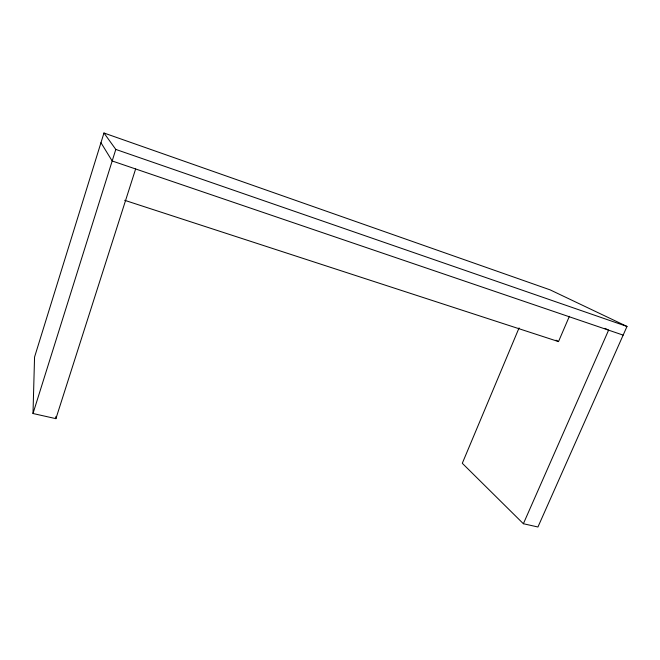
<?xml version="1.0" encoding="UTF-8"?>
<svg xmlns="http://www.w3.org/2000/svg" width="660" height="660" viewBox="0 0 660 660"><rect width="100%" height="100%" fill="white"/><g stroke="black" fill="none" stroke-linecap="round" stroke-linejoin="round"><path stroke-width="0.99" d="M135.63 168.968L55.902 418.654L33 413.515L34.559 357.06L103.966 133.006L550.126 289.864L627 326.452L537.933 526.993L523.38 523.726L462.297 463.287L519.065 327.913M33 413.515L115.805 149.424L103.966 133.006M124.666 200.302L558.509 341.591L569.374 316.313M523.38 523.726L608.602 330.157L604.972 328.35M623.147 335.115L112.175 160.974L100.955 142.717M115.805 149.424L627 326.452M556.009 340.172L558.509 341.591M55.828 416.633L55.902 418.654"/></g></svg>
